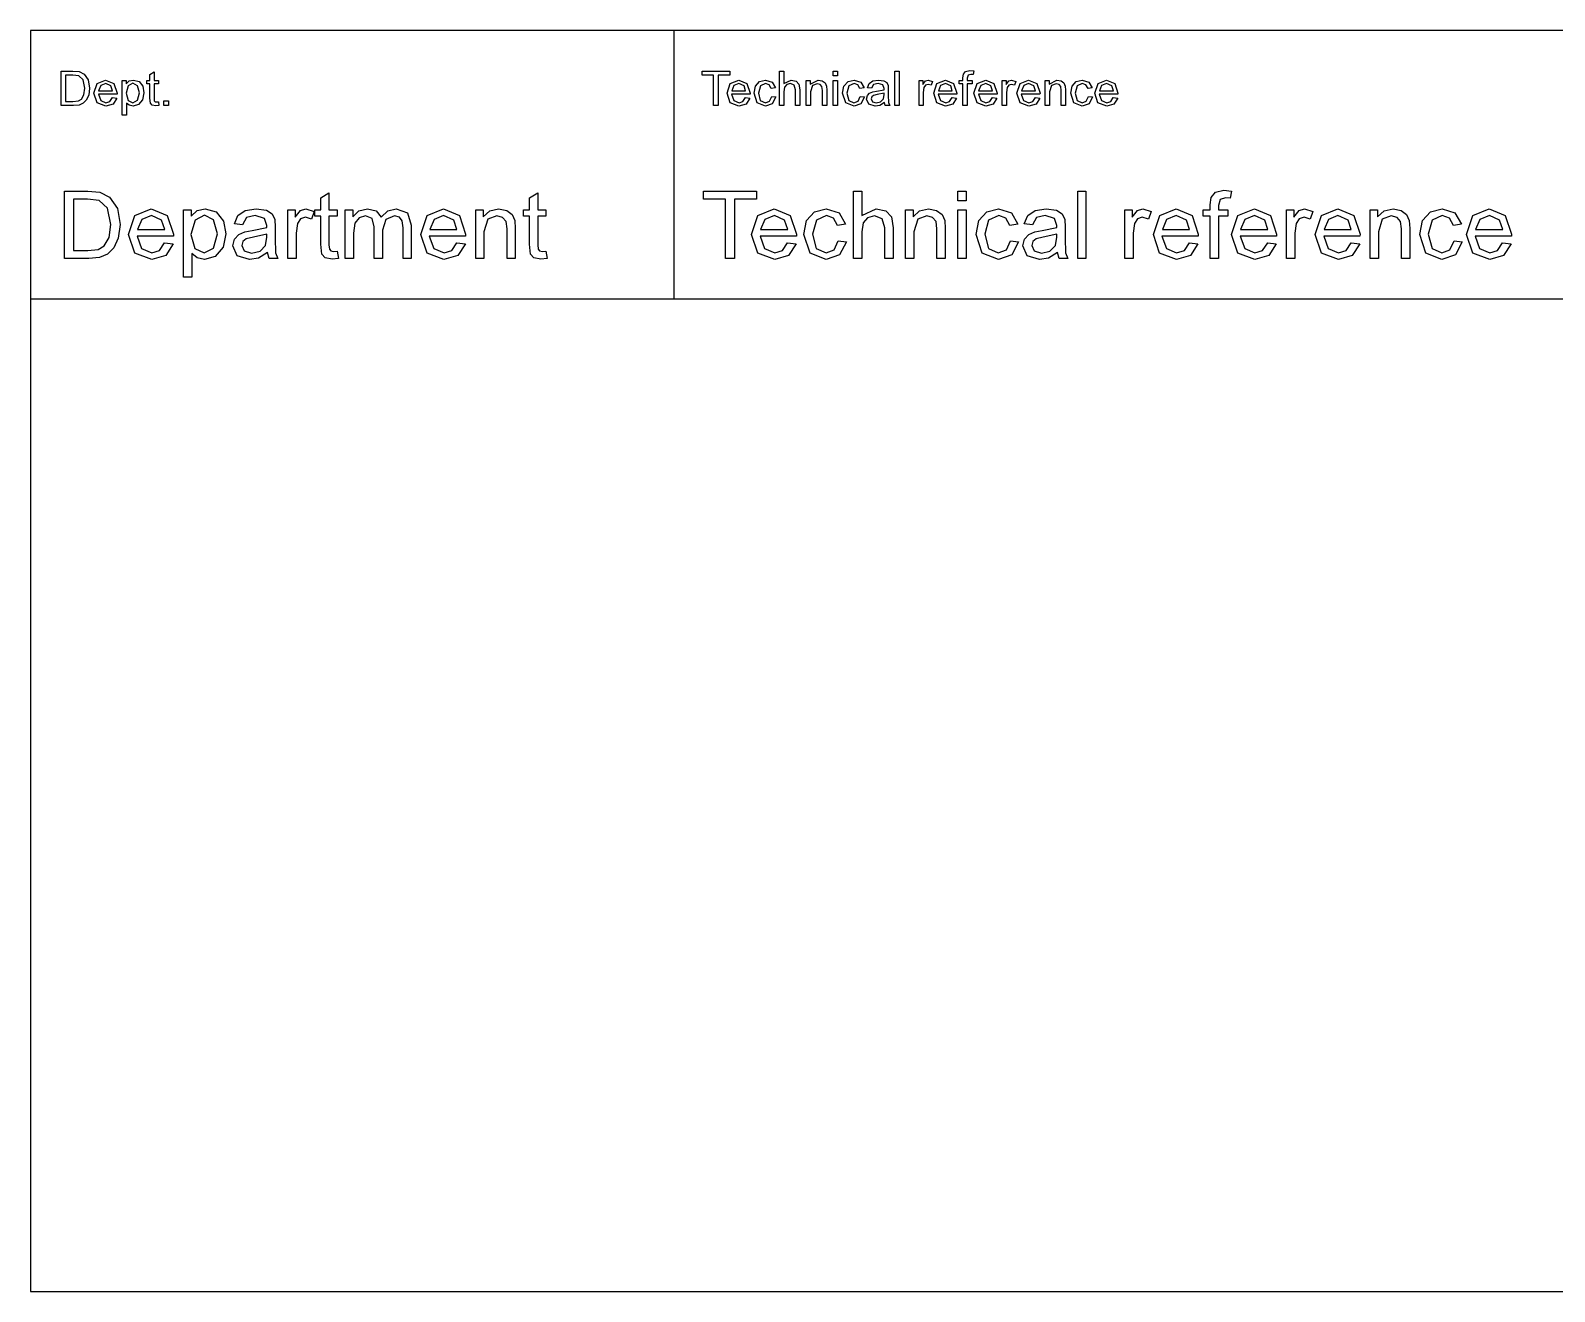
# Model space of a CAD drawing. Extents: x -180 to 1008, y 54 to 897.
# Drawn here: x -180 to -123.2, y 303 to 350 of the extents above; entities that cross this region are included whole.
import ezdxf

# ---------------------------------------------------------------- set-up
doc = ezdxf.new("R2010")
doc.units = 0

msp = doc.modelspace()

# ---------------------------------------------------------------- linework, layer by layer
at = {"layer": 'Layer 1'}
for p, q in [((0, 350.000286), (-179.999784, 350.000286)), ((-179.999784, 350.000286), (-179.999784, 303.000291)), ((-155.999724, 340.000371), (-155.999724, 350.000286)), ((-178.860918, 347.200326), (-178.860918, 348.488773)), ((-178.860918, 348.488773), (-178.41708, 348.488773)), ((-178.419718, 348.336715), (-178.690415, 348.336715)), ((-178.690415, 348.336715), (-178.690415, 347.352374)), ((-178.199116, 348.310362), (-178.419718, 348.336715)), ((-178.41708, 348.488773), (-178.187692, 348.470305)), ((-178.038282, 348.164466), (-178.199116, 348.310362)), ((-178.187692, 348.470305), (-177.998732, 348.378022)), ((-177.998732, 348.378022), (-177.846684, 348.157423)), ((-175.550154, 348.364861), (-175.392833, 348.45978)), ((-175.550154, 348.133714), (-175.550154, 348.364861)), ((-175.392833, 348.45978), (-175.392833, 348.133714)), ((-154.957622, 348.336725), (-154.957622, 348.488773)), ((-154.957622, 348.488773), (-153.936355, 348.488773)), ((-154.53312, 348.336725), (-154.957622, 348.336725)), ((-154.53312, 347.200326), (-154.53312, 348.336725)), ((-153.936355, 348.336725), (-154.362614, 348.336725)), ((-154.362614, 348.336725), (-154.362614, 347.200326)), ((-153.936355, 348.488773), (-153.936355, 348.336725)), ((-152.080149, 347.200326), (-152.080149, 348.488773)), ((-152.080149, 348.488773), (-151.92195, 348.488773)), ((-151.92195, 348.488773), (-151.92195, 348.026478)), ((-150.077169, 348.306843), (-150.077169, 348.488773)), ((-150.077169, 348.488773), (-149.918969, 348.488773)), ((-149.918969, 348.306843), (-150.077169, 348.306843)), ((-149.918969, 348.488773), (-149.918969, 348.306843)), ((-147.780631, 347.200326), (-147.780631, 348.488773)), ((-147.780631, 348.488773), (-147.622431, 348.488773)), ((-147.622431, 348.488773), (-147.622431, 347.200326)), ((-145.238893, 348.233017), (-145.222198, 348.372759)), ((-145.222198, 348.372759), (-145.14222, 348.472073)), ((-145.14222, 348.472073), (-144.980504, 348.510744)), ((-145.051695, 348.334961), (-145.081577, 348.219825)), ((-144.949746, 348.365721), (-145.051695, 348.334961)), ((-144.980504, 348.510744), (-144.832851, 348.494922)), ((-144.856584, 348.356937), (-144.949746, 348.365721)), ((-144.832851, 348.494922), (-144.856584, 348.356937)), ((-177.971485, 347.854219), (-178.038282, 348.164466)), ((-178.005762, 347.605495), (-177.971485, 347.854219)), ((-177.846684, 348.157423), (-177.795709, 347.85157)), ((-177.795709, 347.85157), (-177.829986, 347.591419)), ((-177.633994, 347.659105), (-177.512706, 348.024721)), ((-177.512706, 348.024721), (-177.198067, 348.154796)), ((-177.379997, 347.951773), (-177.461732, 347.756662)), ((-177.461732, 347.756662), (-176.940553, 347.756662)), ((-177.461732, 347.756662), (-177.461732, 347.756662)), ((-177.196307, 348.024721), (-177.379997, 347.951773)), ((-177.198067, 348.154796), (-176.892214, 348.027357)), ((-177.000317, 347.933316), (-177.196307, 348.024721)), ((-176.940553, 347.756662), (-177.000317, 347.933316)), ((-176.892214, 348.027357), (-176.773564, 347.668772)), ((-176.58021, 346.84262), (-176.58021, 348.133703)), ((-176.58021, 348.133703), (-176.436073, 348.133703)), ((-176.359608, 347.935954), (-176.436951, 347.66174)), ((-176.436073, 348.133703), (-176.436073, 348.012416)), ((-176.436073, 348.012416), (-176.320937, 348.118762)), ((-176.180316, 348.030873), (-176.359608, 347.935954)), ((-176.320937, 348.118762), (-176.165375, 348.154796)), ((-176.005419, 347.942105), (-176.180316, 348.030873)), ((-176.165375, 348.154796), (-175.954442, 348.093275)), ((-175.931592, 347.674924), (-176.005419, 347.942105)), ((-175.954442, 348.093275), (-175.816457, 347.919256)), ((-175.816457, 347.919256), (-175.769877, 347.674046)), ((-175.666165, 348.010669), (-175.666165, 348.133714)), ((-175.666165, 348.133714), (-175.550154, 348.133714)), ((-175.550154, 348.010669), (-175.666165, 348.010669)), ((-175.550154, 347.473669), (-175.550154, 348.010669)), ((-175.392833, 348.133714), (-175.233755, 348.133714)), ((-175.233755, 348.010669), (-175.392833, 348.010669)), ((-175.392833, 348.010669), (-175.392833, 347.464882)), ((-175.233755, 348.133714), (-175.233755, 348.010669)), ((-154.033912, 347.659105), (-153.912625, 348.024721)), ((-153.912625, 348.024721), (-153.597985, 348.154796)), ((-153.779915, 347.951773), (-153.86165, 347.756662)), ((-153.86165, 347.756662), (-153.340472, 347.756662)), ((-153.86165, 347.756662), (-153.86165, 347.756662)), ((-153.596226, 348.024721), (-153.779915, 347.951773)), ((-153.597985, 348.154796), (-153.292133, 348.027357)), ((-153.400236, 347.933316), (-153.596226, 348.024721)), ((-153.340472, 347.756662), (-153.400236, 347.933316)), ((-153.292133, 348.027357), (-153.173483, 347.668772)), ((-153.028468, 347.663499), (-152.978369, 347.928043)), ((-152.978369, 347.928043), (-152.826324, 348.097669)), ((-152.791169, 347.938584), (-152.865874, 347.667889)), ((-152.826324, 348.097669), (-152.603087, 348.154796)), ((-152.596933, 348.024716), (-152.791169, 347.938584)), ((-152.603087, 348.154796), (-152.354361, 348.077455)), ((-152.462464, 347.977255), (-152.596933, 348.024716)), ((-152.384243, 347.835756), (-152.462464, 347.977255)), ((-152.230438, 347.859489), (-152.384243, 347.835756)), ((-152.354361, 348.077455), (-152.230438, 347.859489)), ((-151.92195, 348.026478), (-151.642463, 348.154796)), ((-151.895584, 347.88322), (-151.921937, 347.710958)), ((-151.921937, 347.710958), (-151.921937, 347.200326)), ((-151.807695, 347.981655), (-151.895584, 347.88322)), ((-151.674983, 348.01857), (-151.807695, 347.981655)), ((-151.529968, 347.964079), (-151.674983, 348.01857)), ((-151.642463, 348.154796), (-151.462293, 348.113489)), ((-151.478112, 347.791817), (-151.529968, 347.964079)), ((-151.478112, 347.200326), (-151.478112, 347.791817)), ((-151.462293, 348.113489), (-151.353311, 348.000991)), ((-151.353311, 348.000991), (-151.319912, 347.791817)), ((-151.319912, 347.791817), (-151.319912, 347.200326)), ((-151.079097, 347.200326), (-151.079097, 348.133703)), ((-151.079097, 348.133703), (-150.93672, 348.133703)), ((-150.93672, 348.000991), (-150.639656, 348.154796)), ((-150.93672, 348.133703), (-150.93672, 348.000991)), ((-150.847968, 347.95353), (-150.920913, 347.710079)), ((-150.920913, 347.710079), (-150.920913, 347.200326)), ((-150.673068, 348.017689), (-150.847968, 347.95353)), ((-150.563208, 347.988688), (-150.673068, 348.017689)), ((-150.639656, 348.154796), (-150.484971, 348.124035)), ((-150.497292, 347.912223), (-150.563208, 347.988688)), ((-150.478824, 347.768086), (-150.497292, 347.912223)), ((-150.484971, 348.124035), (-150.378627, 348.044935)), ((-150.478824, 347.200326), (-150.478824, 347.768086)), ((-150.378627, 348.044935), (-150.329409, 347.928043)), ((-150.329409, 347.928043), (-150.320625, 347.774238)), ((-150.320625, 347.774238), (-150.320625, 347.200326)), ((-150.077169, 347.200326), (-150.077169, 348.133703)), ((-150.077169, 348.133703), (-149.918969, 348.133703)), ((-149.918969, 348.133703), (-149.918969, 347.200326)), ((-149.726493, 347.663499), (-149.676397, 347.928043)), ((-149.676397, 347.928043), (-149.524349, 348.097669)), ((-149.489194, 347.938584), (-149.563899, 347.667889)), ((-149.524349, 348.097669), (-149.301112, 348.154796)), ((-149.294958, 348.024716), (-149.489194, 347.938584)), ((-149.301112, 348.154796), (-149.052386, 348.077455)), ((-149.160489, 347.977255), (-149.294958, 348.024716)), ((-149.082268, 347.835756), (-149.160489, 347.977255)), ((-148.928463, 347.859489), (-149.082268, 347.835756)), ((-149.052386, 348.077455), (-148.928463, 347.859489)), ((-148.804628, 347.867398), (-148.735196, 348.027354)), ((-148.649945, 347.84631), (-148.804628, 347.867398)), ((-148.735196, 348.027354), (-148.595454, 348.121395)), ((-148.719289, 347.662621), (-148.605034, 347.714474)), ((-148.571723, 347.984296), (-148.649945, 347.84631)), ((-148.605034, 347.714474), (-148.464414, 347.738207)), ((-148.595454, 348.121395), (-148.383642, 348.154793)), ((-148.406494, 348.023845), (-148.571723, 347.984296)), ((-148.464414, 347.738207), (-148.182291, 347.792698)), ((-148.226321, 347.970233), (-148.406494, 348.023845)), ((-148.383642, 348.154793), (-148.189409, 348.126668)), ((-148.181498, 347.834005), (-148.226321, 347.970233)), ((-148.189409, 348.126668), (-148.079549, 348.055479)), ((-148.182291, 347.792698), (-148.181498, 347.834005)), ((-148.079549, 348.055479), (-148.030331, 347.948254)), ((-148.030331, 347.948254), (-148.02242, 347.80236)), ((-148.02242, 347.80236), (-148.02242, 347.591427)), ((-146.878895, 347.200326), (-146.878895, 348.133703)), ((-146.878895, 348.133703), (-146.736515, 348.133703)), ((-146.736515, 348.133703), (-146.736515, 347.992201)), ((-146.736515, 347.992201), (-146.636322, 348.123157)), ((-146.69433, 347.873552), (-146.720682, 347.688987)), ((-146.720682, 347.688987), (-146.720682, 347.200326)), ((-146.635444, 347.959684), (-146.69433, 347.873552)), ((-146.636322, 348.123157), (-146.534371, 348.154796)), ((-146.542282, 347.991323), (-146.635444, 347.959684)), ((-146.426267, 347.957046), (-146.542282, 347.991323)), ((-146.534371, 348.154796), (-146.371776, 348.103821)), ((-146.371776, 348.103821), (-146.426267, 347.957046)), ((-146.33047, 347.659105), (-146.209182, 348.024721)), ((-146.209182, 348.024721), (-145.894543, 348.154796)), ((-146.076473, 347.951773), (-146.158208, 347.756662)), ((-146.158208, 347.756662), (-145.637029, 347.756662)), ((-146.158208, 347.756662), (-146.158208, 347.756662)), ((-145.892783, 348.024721), (-146.076473, 347.951773)), ((-145.894543, 348.154796), (-145.58869, 348.027357)), ((-145.696793, 347.933316), (-145.892783, 348.024721)), ((-145.637029, 347.756662), (-145.696793, 347.933316)), ((-145.58869, 348.027357), (-145.470041, 347.668772)), ((-145.378635, 348.010659), (-145.378635, 348.133703)), ((-145.378635, 348.133703), (-145.238893, 348.133703)), ((-145.238893, 348.010659), (-145.378635, 348.010659)), ((-145.238893, 348.133703), (-145.238893, 348.233017)), ((-145.238893, 347.200326), (-145.238893, 348.010659)), ((-145.081577, 348.219825), (-145.081577, 348.133695)), ((-145.081577, 348.133695), (-144.89965, 348.133695)), ((-144.89965, 348.010651), (-145.081577, 348.010651)), ((-145.081577, 348.010651), (-145.081577, 347.200318)), ((-144.89965, 348.133695), (-144.89965, 348.010651)), ((-144.829332, 347.659105), (-144.708047, 348.024721)), ((-144.708047, 348.024721), (-144.393405, 348.154796)), ((-144.575335, 347.951773), (-144.657072, 347.756662)), ((-144.657072, 347.756662), (-144.135891, 347.756662)), ((-144.657072, 347.756662), (-144.657072, 347.756662)), ((-144.391648, 348.024721), (-144.575335, 347.951773)), ((-144.393405, 348.154796), (-144.087552, 348.027357)), ((-144.195655, 347.933316), (-144.391648, 348.024721)), ((-144.135891, 347.756662), (-144.195655, 347.933316)), ((-144.087552, 348.027357), (-143.968902, 347.668772)), ((-143.777307, 347.200326), (-143.777307, 348.133703)), ((-143.777307, 348.133703), (-143.634927, 348.133703)), ((-143.634927, 348.133703), (-143.634927, 347.992201)), ((-143.634927, 347.992201), (-143.534735, 348.123157)), ((-143.59274, 347.873552), (-143.619118, 347.688987)), ((-143.619118, 347.688987), (-143.619118, 347.200326)), ((-143.533854, 347.959684), (-143.59274, 347.873552)), ((-143.534735, 348.123157), (-143.432783, 348.154796)), ((-143.440694, 347.991323), (-143.533854, 347.959684)), ((-143.32468, 347.957046), (-143.440694, 347.991323)), ((-143.432783, 348.154796), (-143.270189, 348.103821)), ((-143.270189, 348.103821), (-143.32468, 347.957046)), ((-143.228882, 347.659105), (-143.107595, 348.024721)), ((-143.107595, 348.024721), (-142.792955, 348.154796)), ((-142.974885, 347.951773), (-143.05662, 347.756662)), ((-143.05662, 347.756662), (-142.535442, 347.756662)), ((-143.05662, 347.756662), (-143.05662, 347.756662)), ((-142.791196, 348.024721), (-142.974885, 347.951773)), ((-142.792955, 348.154796), (-142.487103, 348.027357)), ((-142.595206, 347.933316), (-142.791196, 348.024721)), ((-142.535442, 347.756662), (-142.595206, 347.933316)), ((-142.487103, 348.027357), (-142.368453, 347.668772)), ((-142.175099, 347.200326), (-142.175099, 348.133703)), ((-142.175099, 348.133703), (-142.032718, 348.133703)), ((-142.032718, 348.000991), (-141.735655, 348.154796)), ((-142.032718, 348.133703), (-142.032718, 348.000991)), ((-141.943967, 347.95353), (-142.016915, 347.710079)), ((-142.016915, 347.710079), (-142.016915, 347.200326)), ((-141.769069, 348.017689), (-141.943967, 347.95353)), ((-141.659209, 347.988688), (-141.769069, 348.017689)), ((-141.735655, 348.154796), (-141.580972, 348.124035)), ((-141.593291, 347.912223), (-141.659209, 347.988688)), ((-141.574823, 347.768086), (-141.593291, 347.912223)), ((-141.580972, 348.124035), (-141.474626, 348.044935)), ((-141.574823, 347.200326), (-141.574823, 347.768086)), ((-141.474626, 348.044935), (-141.425408, 347.928043)), ((-141.425408, 347.928043), (-141.416624, 347.774238)), ((-141.416624, 347.774238), (-141.416624, 347.200326)), ((-141.222385, 347.663499), (-141.172289, 347.928043)), ((-141.172289, 347.928043), (-141.020241, 348.097669)), ((-140.985086, 347.938584), (-141.059791, 347.667889)), ((-141.020241, 348.097669), (-140.797005, 348.154796)), ((-140.790853, 348.024716), (-140.985086, 347.938584)), ((-140.797005, 348.154796), (-140.548281, 348.077455)), ((-140.656384, 347.977255), (-140.790853, 348.024716)), ((-140.578163, 347.835756), (-140.656384, 347.977255)), ((-140.424358, 347.859489), (-140.578163, 347.835756)), ((-140.548281, 348.077455), (-140.424358, 347.859489)), ((-140.326801, 347.659105), (-140.205514, 348.024721)), ((-140.205514, 348.024721), (-139.890874, 348.154796)), ((-140.072804, 347.951773), (-140.154539, 347.756662)), ((-140.154539, 347.756662), (-139.633361, 347.756662)), ((-140.154539, 347.756662), (-140.154539, 347.756662)), ((-139.889115, 348.024721), (-140.072804, 347.951773)), ((-139.890874, 348.154796), (-139.585021, 348.027357)), ((-139.693125, 347.933316), (-139.889115, 348.024721)), ((-139.633361, 347.756662), (-139.693125, 347.933316)), ((-139.585021, 348.027357), (-139.466372, 347.668772)), ((-178.395987, 347.200302), (-178.860918, 347.200326)), ((-178.690415, 347.352374), (-178.415323, 347.352374)), ((-178.415323, 347.352374), (-178.215817, 347.376107)), ((-178.189449, 347.222289), (-178.395987, 347.200302)), ((-178.215817, 347.376107), (-178.099803, 347.442901)), ((-178.035644, 347.286447), (-178.189449, 347.222289)), ((-178.099803, 347.442901), (-178.005762, 347.605495)), ((-177.917873, 347.403338), (-178.035644, 347.286447)), ((-177.829986, 347.591419), (-177.917873, 347.403338)), ((-177.514466, 347.304913), (-177.633994, 347.659105)), ((-177.189277, 347.179233), (-177.514466, 347.304913)), ((-176.774358, 347.626585), (-177.470436, 347.626585)), ((-177.470436, 347.626585), (-177.383426, 347.391045)), ((-177.383426, 347.391045), (-177.188314, 347.309307)), ((-176.922096, 347.258333), (-177.189277, 347.179233)), ((-177.188314, 347.309307), (-177.039782, 347.355009)), ((-177.039782, 347.355009), (-176.942225, 347.500905)), ((-176.94231, 347.500905), (-176.778838, 347.480691)), ((-176.942225, 347.500905), (-176.94231, 347.500905)), ((-176.778838, 347.480691), (-176.922096, 347.258333)), ((-176.773564, 347.668772), (-176.774358, 347.626585)), ((-176.436951, 347.66174), (-176.364003, 347.39544)), ((-176.436951, 347.66174), (-176.436951, 347.66174)), ((-176.31918, 347.212631), (-176.42201, 347.297004)), ((-176.42201, 347.297004), (-176.42201, 346.84262)), ((-176.364003, 347.39544), (-176.187346, 347.309307)), ((-176.1768, 347.179233), (-176.31918, 347.212631)), ((-176.187346, 347.309307), (-176.007176, 347.398075)), ((-175.971142, 347.239875), (-176.1768, 347.179233)), ((-176.007176, 347.398075), (-175.931592, 347.674924)), ((-175.82173, 347.415654), (-175.971142, 347.239875)), ((-175.769877, 347.674046), (-175.82173, 347.415654)), ((-175.530813, 347.286469), (-175.550154, 347.473669)), ((-175.464016, 347.215277), (-175.530813, 347.286469)), ((-175.330426, 347.188033), (-175.464016, 347.215277)), ((-175.392833, 347.464882), (-175.384922, 347.377871)), ((-175.384922, 347.377871), (-175.357678, 347.347111)), ((-175.357678, 347.347111), (-175.303187, 347.335681)), ((-175.210897, 347.202082), (-175.330426, 347.188033)), ((-175.303187, 347.335681), (-175.233755, 347.341846)), ((-175.233755, 347.341846), (-175.233757, 347.341827)), ((-175.233757, 347.341827), (-175.210897, 347.202082)), ((-175.034249, 347.200326), (-175.034249, 347.380499)), ((-175.034249, 347.380499), (-174.854078, 347.380499)), ((-174.854078, 347.200326), (-175.034249, 347.200326)), ((-174.854078, 347.380499), (-174.854078, 347.200326)), ((-154.362614, 347.200326), (-154.53312, 347.200326)), ((-153.914384, 347.304913), (-154.033912, 347.659105)), ((-153.589196, 347.179233), (-153.914384, 347.304913)), ((-153.174277, 347.626585), (-153.870355, 347.626585)), ((-153.870355, 347.626585), (-153.783344, 347.391045)), ((-153.783344, 347.391045), (-153.588233, 347.309307)), ((-153.322015, 347.258333), (-153.589196, 347.179233)), ((-153.588233, 347.309307), (-153.439701, 347.355009)), ((-153.439701, 347.355009), (-153.342144, 347.500905)), ((-153.342229, 347.500905), (-153.178756, 347.480691)), ((-153.342144, 347.500905), (-153.342229, 347.500905)), ((-153.178756, 347.480691), (-153.322015, 347.258333)), ((-153.173483, 347.668772), (-153.174277, 347.626585)), ((-152.912453, 347.304034), (-153.028468, 347.663499)), ((-152.603966, 347.179233), (-152.912453, 347.304034)), ((-152.865874, 347.667889), (-152.793804, 347.394553)), ((-152.793804, 347.394553), (-152.605722, 347.309302)), ((-152.605722, 347.309302), (-152.450161, 347.366431)), ((-152.346452, 347.269757), (-152.603966, 347.179233)), ((-152.450161, 347.366431), (-152.371061, 347.542207)), ((-152.371061, 347.542212), (-152.215497, 347.521998)), ((-152.371061, 347.542207), (-152.371061, 347.542212)), ((-152.215497, 347.521998), (-152.346452, 347.269757)), ((-151.921937, 347.200326), (-152.080149, 347.200326)), ((-151.319912, 347.200326), (-151.478112, 347.200326)), ((-150.920913, 347.200326), (-151.079097, 347.200326)), ((-150.320625, 347.200326), (-150.478824, 347.200326)), ((-149.918969, 347.200326), (-150.077169, 347.200326)), ((-149.610479, 347.304034), (-149.726493, 347.663499)), ((-149.301991, 347.179233), (-149.610479, 347.304034)), ((-149.563899, 347.667889), (-149.491829, 347.394553)), ((-149.491829, 347.394553), (-149.303748, 347.309302)), ((-149.303748, 347.309302), (-149.148186, 347.366431)), ((-149.044478, 347.269757), (-149.301991, 347.179233)), ((-149.148186, 347.366431), (-149.069086, 347.542207)), ((-149.069086, 347.542212), (-148.913522, 347.521998)), ((-149.069086, 347.542207), (-149.069086, 347.542212)), ((-148.913522, 347.521998), (-149.044478, 347.269757)), ((-148.831787, 347.446414), (-148.801027, 347.571215)), ((-148.749171, 347.253938), (-148.831787, 347.446414)), ((-148.801027, 347.571215), (-148.719289, 347.662621)), ((-148.51275, 347.179233), (-148.749171, 347.253938)), ((-148.64106, 347.525514), (-148.66302, 347.450809)), ((-148.66302, 347.450809), (-148.615559, 347.345341)), ((-148.578661, 347.577367), (-148.64106, 347.525514)), ((-148.615559, 347.345341), (-148.474939, 347.303156)), ((-148.440675, 347.609008), (-148.578661, 347.577367)), ((-148.338731, 347.209993), (-148.51275, 347.179233)), ((-148.474939, 347.303156), (-148.312345, 347.342706)), ((-148.182284, 347.668772), (-148.440675, 347.609008)), ((-148.169107, 347.315459), (-148.338731, 347.209993)), ((-148.312345, 347.342706), (-148.207758, 347.452566)), ((-148.207758, 347.452566), (-148.182278, 347.610765)), ((-148.182278, 347.610765), (-148.182284, 347.668772)), ((-148.169205, 347.315456), (-148.169107, 347.315459)), ((-148.137566, 347.200323), (-148.169205, 347.315456)), ((-147.972334, 347.200323), (-148.137566, 347.200323)), ((-148.02242, 347.591427), (-148.012763, 347.311943)), ((-148.012763, 347.311943), (-147.972334, 347.200323)), ((-147.622431, 347.200326), (-147.780631, 347.200326)), ((-146.720682, 347.200326), (-146.878895, 347.200326)), ((-146.210942, 347.304913), (-146.33047, 347.659105)), ((-145.885753, 347.179233), (-146.210942, 347.304913)), ((-145.470834, 347.626585), (-146.166912, 347.626585)), ((-146.166912, 347.626585), (-146.079902, 347.391045)), ((-146.079902, 347.391045), (-145.88479, 347.309307)), ((-145.618572, 347.258333), (-145.885753, 347.179233)), ((-145.88479, 347.309307), (-145.736259, 347.355009)), ((-145.736259, 347.355009), (-145.638702, 347.500905)), ((-145.638786, 347.500905), (-145.475314, 347.480691)), ((-145.638702, 347.500905), (-145.638786, 347.500905)), ((-145.475314, 347.480691), (-145.618572, 347.258333)), ((-145.470041, 347.668772), (-145.470834, 347.626585)), ((-145.081577, 347.200318), (-145.238893, 347.200326)), ((-144.709804, 347.304913), (-144.829332, 347.659105)), ((-144.384615, 347.179233), (-144.709804, 347.304913)), ((-143.969696, 347.626585), (-144.665772, 347.626585)), ((-144.665772, 347.626585), (-144.578764, 347.391045)), ((-144.578764, 347.391045), (-144.38365, 347.309307)), ((-144.117434, 347.258333), (-144.384615, 347.179233)), ((-144.38365, 347.309307), (-144.235118, 347.355009)), ((-144.235118, 347.355009), (-144.137561, 347.500905)), ((-144.137648, 347.500905), (-143.974176, 347.480691)), ((-144.137561, 347.500905), (-144.137648, 347.500905)), ((-143.974176, 347.480691), (-144.117434, 347.258333)), ((-143.968902, 347.668772), (-143.969696, 347.626585)), ((-143.619118, 347.200326), (-143.777307, 347.200326)), ((-143.109354, 347.304913), (-143.228882, 347.659105)), ((-142.784166, 347.179233), (-143.109354, 347.304913)), ((-142.369247, 347.626585), (-143.065325, 347.626585)), ((-143.065325, 347.626585), (-142.978314, 347.391045)), ((-142.978314, 347.391045), (-142.783203, 347.309307)), ((-142.516985, 347.258333), (-142.784166, 347.179233)), ((-142.783203, 347.309307), (-142.634671, 347.355009)), ((-142.634671, 347.355009), (-142.537114, 347.500905)), ((-142.537199, 347.500905), (-142.373726, 347.480691)), ((-142.537114, 347.500905), (-142.537199, 347.500905)), ((-142.373726, 347.480691), (-142.516985, 347.258333)), ((-142.368453, 347.668772), (-142.369247, 347.626585)), ((-142.016915, 347.200326), (-142.175099, 347.200326)), ((-141.416624, 347.200326), (-141.574823, 347.200326)), ((-141.106374, 347.304034), (-141.222385, 347.663499)), ((-140.797883, 347.179233), (-141.106374, 347.304034)), ((-141.059791, 347.667889), (-140.987724, 347.394553)), ((-140.987724, 347.394553), (-140.799643, 347.309302)), ((-140.799643, 347.309302), (-140.644078, 347.366431)), ((-140.54037, 347.269757), (-140.797883, 347.179233)), ((-140.644078, 347.366431), (-140.564979, 347.542207)), ((-140.564979, 347.542212), (-140.409417, 347.521998)), ((-140.564979, 347.542207), (-140.564979, 347.542212)), ((-140.409417, 347.521998), (-140.54037, 347.269757)), ((-140.207273, 347.304913), (-140.326801, 347.659105)), ((-139.882085, 347.179233), (-140.207273, 347.304913)), ((-139.467166, 347.626585), (-140.163244, 347.626585)), ((-140.163244, 347.626585), (-140.076233, 347.391045)), ((-140.076233, 347.391045), (-139.881122, 347.309307)), ((-139.614903, 347.258333), (-139.882085, 347.179233)), ((-139.881122, 347.309307), (-139.73259, 347.355009)), ((-139.73259, 347.355009), (-139.635033, 347.500905)), ((-139.635118, 347.500905), (-139.471645, 347.480691)), ((-139.635033, 347.500905), (-139.635118, 347.500905)), ((-139.471645, 347.480691), (-139.614903, 347.258333)), ((-139.466372, 347.668772), (-139.467166, 347.626585)), ((-176.42201, 346.84262), (-176.58021, 346.84262)), ((-178.729769, 341.500327), (-178.729769, 344.005629)), ((-178.729769, 344.005629), (-177.866755, 344.005629)), ((-177.871883, 343.709981), (-178.398236, 343.709981)), ((-178.398236, 343.709981), (-178.398236, 341.795972)), ((-177.442941, 343.658713), (-177.871883, 343.709981)), ((-177.866755, 344.005629), (-177.420724, 343.969741)), ((-177.420724, 343.969741), (-177.053303, 343.790303)), ((-177.053303, 343.790303), (-176.757655, 343.361359)), ((-169.180233, 343.764668), (-168.874333, 343.949233)), ((-169.180233, 343.315218), (-169.180233, 343.764668)), ((-168.874333, 343.949233), (-168.874333, 343.315218)), ((-161.399443, 343.764668), (-161.093542, 343.949233)), ((-161.399443, 343.315218), (-161.399443, 343.764668)), ((-161.093542, 343.949233), (-161.093542, 343.315218)), ((-154.917778, 343.709981), (-154.917778, 344.005629)), ((-154.917778, 344.005629), (-152.931993, 344.005629)), ((-154.092361, 343.709981), (-154.917778, 343.709981)), ((-154.092361, 341.500327), (-154.092361, 343.709981)), ((-152.931993, 343.709981), (-153.760828, 343.709981)), ((-153.760828, 343.709981), (-153.760828, 341.500327)), ((-152.931993, 344.005629), (-152.931993, 343.709981)), ((-149.322718, 341.500327), (-149.322718, 344.005629)), ((-149.322718, 344.005629), (-149.015109, 344.005629)), ((-149.015109, 344.005629), (-149.015109, 343.106727)), ((-145.428049, 343.651879), (-145.428049, 344.005629)), ((-145.428049, 344.005629), (-145.120442, 344.005629)), ((-145.120442, 344.005629), (-145.120442, 343.651879)), ((-140.962602, 341.500327), (-140.962602, 344.005629)), ((-140.962602, 344.005629), (-140.654992, 344.005629)), ((-140.654992, 344.005629), (-140.654992, 341.500327)), ((-136.020353, 343.508326), (-135.987883, 343.780048)), ((-135.987883, 343.780048), (-135.832372, 343.973159)), ((-135.832372, 343.973159), (-135.517926, 344.048351)), ((-135.65635, 343.706568), (-135.714455, 343.482696)), ((-135.458114, 343.76638), (-135.65635, 343.706568)), ((-135.517926, 344.048351), (-135.230824, 344.017591)), ((-135.276967, 343.749288), (-135.458114, 343.76638)), ((-135.230824, 344.017591), (-135.276967, 343.749288)), ((-177.130204, 343.37503), (-177.442941, 343.658713)), ((-177.000325, 342.771775), (-177.130204, 343.37503)), ((-176.757655, 343.361359), (-176.658537, 342.766647)), ((-176.10826, 343.103308), (-175.496459, 343.356231)), ((-175.496459, 343.356231), (-174.901751, 343.108436)), ((-174.295078, 340.804788), (-174.295078, 343.315218)), ((-174.295078, 343.315218), (-174.01481, 343.315218)), ((-174.01481, 343.315218), (-174.01481, 343.079385)), ((-174.01481, 343.079385), (-173.790941, 343.286164)), ((-173.790941, 343.286164), (-173.48846, 343.356231)), ((-173.48846, 343.356231), (-173.078314, 343.236605)), ((-173.078314, 343.236605), (-172.81001, 342.898238)), ((-172.26498, 343.108436), (-171.993259, 343.291292)), ((-171.993259, 343.291292), (-171.581403, 343.356231)), ((-171.581403, 343.356231), (-171.20373, 343.301547)), ((-171.20373, 343.301547), (-170.990111, 343.163122)), ((-170.990111, 343.163122), (-170.894411, 342.954631)), ((-170.405541, 341.500327), (-170.405541, 343.315218)), ((-170.405541, 343.315218), (-170.128692, 343.315218)), ((-170.128692, 343.315218), (-170.128692, 343.040078)), ((-170.128692, 343.040078), (-169.933874, 343.29471)), ((-169.933874, 343.29471), (-169.735638, 343.356231)), ((-169.735638, 343.356231), (-169.419485, 343.257113)), ((-169.419485, 343.257113), (-169.525437, 342.97172)), ((-169.405812, 343.075966), (-169.405812, 343.315218)), ((-169.405812, 343.315218), (-169.180233, 343.315218)), ((-168.874333, 343.315218), (-168.565014, 343.315218)), ((-168.565014, 343.315218), (-168.565014, 343.075966)), ((-168.264242, 341.500327), (-168.264242, 343.315218)), ((-168.264242, 343.315218), (-167.989105, 343.315218)), ((-167.989105, 343.315218), (-167.989105, 343.060586)), ((-167.989105, 343.060586), (-167.761814, 343.274202)), ((-167.761814, 343.274202), (-167.438825, 343.356231)), ((-167.438825, 343.356231), (-167.109001, 343.272493)), ((-167.109001, 343.272493), (-166.926145, 343.038369)), ((-166.926145, 343.038369), (-166.678349, 343.276765)), ((-166.678349, 343.276765), (-166.365613, 343.356231)), ((-166.365613, 343.356231), (-165.950342, 343.205845)), ((-165.950342, 343.205845), (-165.80508, 342.746142)), ((-165.215499, 343.103308), (-164.603699, 343.356231)), ((-164.603699, 343.356231), (-164.008988, 343.108436)), ((-163.402315, 341.500327), (-163.402315, 343.315218)), ((-163.402315, 343.315218), (-163.125468, 343.315218)), ((-163.125468, 343.315218), (-163.125468, 343.057167)), ((-163.125468, 343.057167), (-162.88109, 343.281465)), ((-162.88109, 343.281465), (-162.547847, 343.356231)), ((-162.547847, 343.356231), (-162.247074, 343.296419)), ((-162.247074, 343.296419), (-162.040292, 343.142615)), ((-162.040292, 343.142615), (-161.944592, 342.915327)), ((-161.625021, 343.075966), (-161.625021, 343.315218)), ((-161.625021, 343.315218), (-161.399443, 343.315218)), ((-161.093542, 343.315218), (-160.784224, 343.315218)), ((-160.784224, 343.315218), (-160.784224, 343.075966)), ((-152.885852, 343.103308), (-152.274052, 343.356231)), ((-152.274052, 343.356231), (-151.679343, 343.108436)), ((-151.069252, 342.915327), (-150.773604, 343.245151)), ((-150.773604, 343.245151), (-150.339535, 343.356231)), ((-150.339535, 343.356231), (-149.855906, 343.205845)), ((-149.855906, 343.205845), (-149.614945, 342.782028)), ((-149.015109, 343.106727), (-148.471666, 343.356231)), ((-148.471666, 343.356231), (-148.121334, 343.275911)), ((-148.121334, 343.275911), (-147.909427, 343.057167)), ((-147.376237, 341.500327), (-147.376237, 343.315218)), ((-147.376237, 343.315218), (-147.09939, 343.315218)), ((-147.09939, 343.315218), (-147.09939, 343.057167)), ((-147.09939, 343.057167), (-146.855012, 343.281465)), ((-146.855012, 343.281465), (-146.521769, 343.356231)), ((-146.521769, 343.356231), (-146.220996, 343.296419)), ((-146.220996, 343.296419), (-146.014214, 343.142615)), ((-146.014214, 343.142615), (-145.918514, 342.915327)), ((-145.120442, 343.651879), (-145.428049, 343.651879)), ((-145.428049, 341.500327), (-145.428049, 343.315218)), ((-145.428049, 343.315218), (-145.120442, 343.315218)), ((-145.120442, 343.315218), (-145.120442, 341.500327)), ((-144.648772, 342.915327), (-144.353127, 343.245151)), ((-144.353127, 343.245151), (-143.919058, 343.356231)), ((-143.919058, 343.356231), (-143.435429, 343.205845)), ((-143.435429, 343.205845), (-143.194468, 342.782028)), ((-142.818623, 343.108436), (-142.546904, 343.291292)), ((-142.546904, 343.291292), (-142.135049, 343.356231)), ((-142.135049, 343.356231), (-141.757375, 343.301547)), ((-141.757375, 343.301547), (-141.543756, 343.163122)), ((-141.543756, 343.163122), (-141.448056, 342.954631)), ((-139.209232, 341.500327), (-139.209232, 343.315218)), ((-139.209232, 343.315218), (-138.932382, 343.315218)), ((-138.932382, 343.315218), (-138.932382, 343.040078)), ((-138.932382, 343.040078), (-138.737565, 343.29471)), ((-138.737565, 343.29471), (-138.539329, 343.356231)), ((-138.539329, 343.356231), (-138.223176, 343.257113)), ((-138.223176, 343.257113), (-138.329128, 342.97172)), ((-137.90702, 343.103308), (-137.29522, 343.356231)), ((-137.29522, 343.356231), (-136.700511, 343.108436)), ((-136.292074, 343.075966), (-136.292074, 343.315218)), ((-136.292074, 343.315218), (-136.020353, 343.315218)), ((-136.020353, 343.315218), (-136.020353, 343.508326)), ((-135.714455, 343.482696), (-135.714455, 343.315221)), ((-135.714455, 343.315221), (-135.360705, 343.315221)), ((-135.360705, 343.315221), (-135.360705, 343.075969)), ((-134.988156, 343.103308), (-134.376356, 343.356231)), ((-134.376356, 343.356231), (-133.781645, 343.108436)), ((-133.17839, 341.500327), (-133.17839, 343.315218)), ((-133.17839, 343.315218), (-132.901544, 343.315218)), ((-132.901544, 343.315218), (-132.901544, 343.040078)), ((-132.901544, 343.040078), (-132.706726, 343.29471)), ((-132.706726, 343.29471), (-132.508487, 343.356231)), ((-132.508487, 343.356231), (-132.192334, 343.257113)), ((-132.192334, 343.257113), (-132.298289, 342.97172)), ((-131.876181, 343.103308), (-131.264381, 343.356231)), ((-131.264381, 343.356231), (-130.66967, 343.108436)), ((-130.062999, 341.500327), (-130.062999, 343.315218)), ((-130.062999, 343.315218), (-129.78615, 343.315218)), ((-129.78615, 343.315218), (-129.78615, 343.057167)), ((-129.78615, 343.057167), (-129.541772, 343.281465)), ((-129.541772, 343.281465), (-129.208529, 343.356231)), ((-129.208529, 343.356231), (-128.907756, 343.296419)), ((-128.907756, 343.296419), (-128.700976, 343.142615)), ((-128.700976, 343.142615), (-128.605274, 342.915327)), ((-128.113102, 342.915327), (-127.817454, 343.245151)), ((-127.817454, 343.245151), (-127.383385, 343.356231)), ((-127.383385, 343.356231), (-126.899756, 343.205845)), ((-126.899756, 343.205845), (-126.658795, 342.782028)), ((-126.233269, 343.103308), (-125.621468, 343.356231)), ((-125.621468, 343.356231), (-125.02676, 343.108436)), ((-177.066974, 342.288146), (-177.000325, 342.771775)), ((-176.658537, 342.766647), (-176.725185, 342.260802)), ((-176.344093, 342.392392), (-176.10826, 343.103308)), ((-175.850209, 342.961468), (-176.009142, 342.582082)), ((-176.009142, 342.582082), (-174.995741, 342.582082)), ((-176.009142, 342.582082), (-176.009142, 342.582082)), ((-175.493044, 343.103308), (-175.850209, 342.961468)), ((-175.111949, 342.92558), (-175.493044, 343.103308)), ((-174.995741, 342.582082), (-175.111949, 342.92558)), ((-174.901751, 343.108436), (-174.671042, 342.411191)), ((-173.866133, 342.930707), (-174.01652, 342.397517)), ((-173.517511, 343.115273), (-173.866133, 342.930707)), ((-173.177432, 342.942669), (-173.517511, 343.115273)), ((-173.033882, 342.423153), (-173.177432, 342.942669)), ((-172.81001, 342.898238), (-172.719436, 342.421443)), ((-172.399984, 342.79741), (-172.26498, 343.108436)), ((-172.099211, 342.756395), (-172.399984, 342.79741)), ((-171.947115, 343.024698), (-172.099211, 342.756395)), ((-171.625838, 343.101599), (-171.947115, 343.024698)), ((-171.738508, 342.546194), (-171.189937, 342.652149)), ((-171.275503, 342.997356), (-171.625838, 343.101599)), ((-171.18835, 342.732469), (-171.275503, 342.997356)), ((-171.189937, 342.652149), (-171.18835, 342.732469)), ((-170.894411, 342.954631), (-170.879039, 342.670948)), ((-170.879039, 342.670948), (-170.879039, 342.260802)), ((-170.046663, 342.809372), (-170.097932, 342.450495)), ((-169.932165, 342.976848), (-170.046663, 342.809372)), ((-169.751018, 343.038369), (-169.932165, 342.976848)), ((-169.525437, 342.97172), (-169.751018, 343.038369)), ((-169.180233, 343.075966), (-169.405812, 343.075966)), ((-169.180233, 342.031805), (-169.180233, 343.075966)), ((-168.565014, 343.075966), (-168.874333, 343.075966)), ((-168.874333, 343.075966), (-168.874333, 342.014716)), ((-167.907073, 342.821334), (-167.956632, 342.441951)), ((-167.748143, 343.021279), (-167.907073, 342.821334)), ((-167.507182, 343.089637), (-167.748143, 343.021279)), ((-167.261096, 342.987101), (-167.507182, 343.089637)), ((-167.185902, 342.679494), (-167.261096, 342.987101)), ((-167.185902, 341.500327), (-167.185902, 342.679494)), ((-166.751832, 342.961468), (-166.878295, 342.55474)), ((-166.43397, 343.089637), (-166.751832, 342.961468)), ((-166.249405, 343.040078), (-166.43397, 343.089637)), ((-166.141741, 342.90849), (-166.249405, 343.040078)), ((-166.110981, 342.643606), (-166.141741, 342.90849)), ((-166.110981, 341.500327), (-166.110981, 342.643606)), ((-165.80508, 342.746142), (-165.80508, 341.500327)), ((-165.451333, 342.392392), (-165.215499, 343.103308)), ((-164.957449, 342.961468), (-165.116381, 342.582082)), ((-165.116381, 342.582082), (-164.102981, 342.582082)), ((-165.116381, 342.582082), (-165.116381, 342.582082)), ((-164.60028, 343.103308), (-164.957449, 342.961468)), ((-164.219188, 342.92558), (-164.60028, 343.103308)), ((-164.102981, 342.582082), (-164.219188, 342.92558)), ((-164.008988, 343.108436), (-163.778282, 342.411191)), ((-162.952862, 342.964886), (-163.094705, 342.49151)), ((-162.612783, 343.089637), (-162.952862, 342.964886)), ((-162.399167, 343.033244), (-162.612783, 343.089637)), ((-162.270998, 342.884564), (-162.399167, 343.033244)), ((-162.23511, 342.604299), (-162.270998, 342.884564)), ((-162.23511, 341.500327), (-162.23511, 342.604299)), ((-161.944592, 342.915327), (-161.9275, 342.616261)), ((-161.9275, 342.616261), (-161.9275, 341.500327)), ((-161.399443, 343.075966), (-161.625021, 343.075966)), ((-161.399443, 342.031805), (-161.399443, 343.075966)), ((-160.784224, 343.075966), (-161.093542, 343.075966)), ((-161.093542, 343.075966), (-161.093542, 342.014716)), ((-153.121686, 342.392392), (-152.885852, 343.103308)), ((-152.627802, 342.961468), (-152.786734, 342.582082)), ((-152.786734, 342.582082), (-151.773334, 342.582082)), ((-152.786734, 342.582082), (-152.786734, 342.582082)), ((-152.270633, 343.103308), (-152.627802, 342.961468)), ((-151.889541, 342.92558), (-152.270633, 343.103308)), ((-151.773334, 342.582082), (-151.889541, 342.92558)), ((-151.679343, 343.108436), (-151.448635, 342.411191)), ((-151.166661, 342.400936), (-151.069252, 342.915327)), ((-150.705246, 342.935832), (-150.850508, 342.409482)), ((-150.327573, 343.103308), (-150.705246, 342.935832)), ((-150.066104, 343.011027), (-150.327573, 343.103308)), ((-149.914008, 342.735887), (-150.066104, 343.011027)), ((-149.614945, 342.782028), (-149.914008, 342.735887)), ((-148.963841, 342.828171), (-149.015109, 342.493219)), ((-148.792946, 343.01957), (-148.963841, 342.828171)), ((-148.534899, 343.091346), (-148.792946, 343.01957)), ((-148.252922, 342.985391), (-148.534899, 343.091346)), ((-148.152095, 342.65044), (-148.252922, 342.985391)), ((-148.152095, 341.500327), (-148.152095, 342.65044)), ((-147.909427, 343.057167), (-147.844488, 342.65044)), ((-147.844488, 342.65044), (-147.844488, 341.500327)), ((-146.926784, 342.964886), (-147.068627, 342.49151)), ((-146.586705, 343.089637), (-146.926784, 342.964886)), ((-146.373089, 343.033244), (-146.586705, 343.089637)), ((-146.24492, 342.884564), (-146.373089, 343.033244)), ((-146.209031, 342.604299), (-146.24492, 342.884564)), ((-146.209031, 341.500327), (-146.209031, 342.604299)), ((-145.918514, 342.915327), (-145.901422, 342.616261)), ((-145.901422, 342.616261), (-145.901422, 341.500327)), ((-144.746184, 342.400936), (-144.648772, 342.915327)), ((-144.28477, 342.935832), (-144.430028, 342.409482)), ((-143.907096, 343.103308), (-144.28477, 342.935832)), ((-143.645627, 343.011027), (-143.907096, 343.103308)), ((-143.493531, 342.735887), (-143.645627, 343.011027)), ((-143.194468, 342.782028), (-143.493531, 342.735887)), ((-142.953629, 342.79741), (-142.818623, 343.108436)), ((-142.652856, 342.756395), (-142.953629, 342.79741)), ((-142.50076, 343.024698), (-142.652856, 342.756395)), ((-142.17948, 343.101599), (-142.50076, 343.024698)), ((-142.29215, 342.546194), (-141.74358, 342.652149)), ((-141.829148, 342.997356), (-142.17948, 343.101599)), ((-141.741992, 342.732469), (-141.829148, 342.997356)), ((-141.74358, 342.652149), (-141.741992, 342.732469)), ((-141.448056, 342.954631), (-141.432684, 342.670948)), ((-141.432684, 342.670948), (-141.432684, 342.260802)), ((-138.850354, 342.809372), (-138.901622, 342.450495)), ((-138.735856, 342.976848), (-138.850354, 342.809372)), ((-138.554709, 343.038369), (-138.735856, 342.976848)), ((-138.329128, 342.97172), (-138.554709, 343.038369)), ((-138.142854, 342.392392), (-137.90702, 343.103308)), ((-137.64897, 342.961468), (-137.807902, 342.582082)), ((-137.807902, 342.582082), (-136.794502, 342.582082)), ((-137.807902, 342.582082), (-137.807902, 342.582082)), ((-137.291804, 343.103308), (-137.64897, 342.961468)), ((-136.910709, 342.92558), (-137.291804, 343.103308)), ((-136.794502, 342.582082), (-136.910709, 342.92558)), ((-136.700511, 343.108436), (-136.469805, 342.411191)), ((-136.020353, 343.075966), (-136.292074, 343.075966)), ((-136.020353, 341.500327), (-136.020353, 343.075966)), ((-135.360705, 343.075969), (-135.714455, 343.075969)), ((-135.714455, 343.075969), (-135.714455, 341.500329)), ((-135.22399, 342.392392), (-134.988156, 343.103308)), ((-134.730106, 342.961468), (-134.889038, 342.582082)), ((-134.889038, 342.582082), (-133.875638, 342.582082)), ((-134.889038, 342.582082), (-134.889038, 342.582082)), ((-134.372937, 343.103308), (-134.730106, 342.961468)), ((-133.991845, 342.92558), (-134.372937, 343.103308)), ((-133.875638, 342.582082), (-133.991845, 342.92558)), ((-133.781645, 343.108436), (-133.550939, 342.411191)), ((-132.819515, 342.809372), (-132.870783, 342.450495)), ((-132.705017, 342.976848), (-132.819515, 342.809372)), ((-132.523867, 343.038369), (-132.705017, 342.976848)), ((-132.298289, 342.97172), (-132.523867, 343.038369)), ((-132.112015, 342.392392), (-131.876181, 343.103308)), ((-131.618131, 342.961468), (-131.777063, 342.582082)), ((-131.777063, 342.582082), (-130.763663, 342.582082)), ((-131.777063, 342.582082), (-131.777063, 342.582082)), ((-131.260962, 343.103308), (-131.618131, 342.961468)), ((-130.87987, 342.92558), (-131.260962, 343.103308)), ((-130.763663, 342.582082), (-130.87987, 342.92558)), ((-130.66967, 343.108436), (-130.438964, 342.411191)), ((-129.613544, 342.964886), (-129.755387, 342.49151)), ((-129.273468, 343.089637), (-129.613544, 342.964886)), ((-129.059849, 343.033244), (-129.273468, 343.089637)), ((-128.93168, 342.884564), (-129.059849, 343.033244)), ((-128.895792, 342.604299), (-128.93168, 342.884564)), ((-128.895792, 341.500327), (-128.895792, 342.604299)), ((-128.605274, 342.915327), (-128.588182, 342.616261)), ((-128.588182, 342.616261), (-128.588182, 341.500327)), ((-128.210511, 342.400936), (-128.113102, 342.915327)), ((-127.749097, 342.935832), (-127.894358, 342.409482)), ((-127.371423, 343.103308), (-127.749097, 342.935832)), ((-127.109954, 343.011027), (-127.371423, 343.103308)), ((-126.957859, 342.735887), (-127.109954, 343.011027)), ((-126.658795, 342.782028), (-126.957859, 342.735887)), ((-126.469102, 342.392392), (-126.233269, 343.103308)), ((-125.975219, 342.961468), (-126.134151, 342.582082)), ((-126.134151, 342.582082), (-125.12075, 342.582082)), ((-126.134151, 342.582082), (-126.134151, 342.582082)), ((-125.61805, 343.103308), (-125.975219, 342.961468)), ((-125.236958, 342.92558), (-125.61805, 343.103308)), ((-125.12075, 342.582082), (-125.236958, 342.92558)), ((-125.02676, 343.108436), (-124.796051, 342.411191)), ((-177.24983, 341.971994), (-177.066974, 342.288146)), ((-176.725185, 342.260802), (-176.89608, 341.89509)), ((-176.111678, 341.703691), (-176.344093, 342.392392)), ((-174.67263, 342.329159), (-176.026109, 342.329159)), ((-176.026109, 342.329159), (-175.856925, 341.871166)), ((-175.188731, 341.801099), (-174.999038, 342.084783)), ((-174.99916, 342.084783), (-174.681298, 342.045476)), ((-174.999038, 342.084783), (-174.99916, 342.084783)), ((-174.681298, 342.045476), (-174.959853, 341.613116)), ((-174.671042, 342.411191), (-174.67263, 342.329159)), ((-174.01652, 342.397517), (-173.874679, 341.87971)), ((-174.01652, 342.397517), (-174.01652, 342.397517)), ((-173.18085, 341.884837), (-173.033882, 342.423153)), ((-172.719436, 342.421443), (-172.820263, 341.919016)), ((-172.452842, 341.978828), (-172.39303, 342.221498)), ((-172.39303, 342.221498), (-172.234098, 342.399226)), ((-172.234098, 342.399226), (-172.011938, 342.500054)), ((-172.082008, 342.132632), (-172.124733, 341.987374)), ((-171.960675, 342.23346), (-172.082008, 342.132632)), ((-172.011938, 342.500054), (-171.738508, 342.546194)), ((-171.692372, 342.294981), (-171.960675, 342.23346)), ((-171.189942, 342.411191), (-171.692372, 342.294981)), ((-171.239501, 341.99079), (-171.189942, 342.298399)), ((-171.189942, 342.298399), (-171.189942, 342.411191)), ((-170.879039, 342.260802), (-170.860227, 341.717362)), ((-170.097932, 342.450495), (-170.097932, 341.500327)), ((-169.142636, 341.667802), (-169.180233, 342.031805)), ((-168.874333, 342.014716), (-168.858961, 341.845531)), ((-167.956632, 342.441951), (-167.956632, 341.500327)), ((-166.878295, 342.55474), (-166.878295, 341.500327)), ((-165.218918, 341.703691), (-165.451333, 342.392392)), ((-163.779869, 342.329159), (-165.133349, 342.329159)), ((-165.133349, 342.329159), (-164.964164, 341.871166)), ((-164.295968, 341.801099), (-164.106278, 342.084783)), ((-164.106399, 342.084783), (-163.788537, 342.045476)), ((-164.106278, 342.084783), (-164.106399, 342.084783)), ((-163.788537, 342.045476), (-164.067093, 341.613116)), ((-163.778282, 342.411191), (-163.779869, 342.329159)), ((-163.094705, 342.49151), (-163.094705, 341.500327)), ((-161.361845, 341.667802), (-161.399443, 342.031805)), ((-161.093542, 342.014716), (-161.07817, 341.845531)), ((-152.889271, 341.703691), (-153.121686, 342.392392)), ((-151.450222, 342.329159), (-152.803702, 342.329159)), ((-152.803702, 342.329159), (-152.634517, 341.871166)), ((-151.966323, 341.801099), (-151.77663, 342.084783)), ((-151.776752, 342.084783), (-151.45889, 342.045476)), ((-151.77663, 342.084783), (-151.776752, 342.084783)), ((-151.45889, 342.045476), (-151.737446, 341.613116)), ((-151.448635, 342.411191), (-151.450222, 342.329159)), ((-150.94108, 341.701981), (-151.166661, 342.400936)), ((-150.850508, 342.409482), (-150.710374, 341.878)), ((-150.04218, 341.823314), (-149.888376, 342.165102)), ((-149.888376, 342.165102), (-149.585894, 342.125796)), ((-149.888376, 342.165102), (-149.888376, 342.165102)), ((-149.585894, 342.125796), (-149.840526, 341.635333)), ((-149.015109, 342.493219), (-149.015109, 341.500327)), ((-147.068627, 342.49151), (-147.068627, 341.500327)), ((-144.520603, 341.701981), (-144.746184, 342.400936)), ((-144.430028, 342.409482), (-144.289897, 341.878)), ((-143.621703, 341.823314), (-143.467899, 342.165102)), ((-143.467899, 342.165102), (-143.165417, 342.125796)), ((-143.467899, 342.165102), (-143.467899, 342.165102)), ((-143.165417, 342.125796), (-143.420049, 341.635333)), ((-143.006484, 341.978828), (-142.946673, 342.221498)), ((-142.946673, 342.221498), (-142.78774, 342.399226)), ((-142.78774, 342.399226), (-142.565578, 342.500054)), ((-142.63565, 342.132632), (-142.678375, 341.987374)), ((-142.514318, 342.23346), (-142.63565, 342.132632)), ((-142.565578, 342.500054), (-142.29215, 342.546194)), ((-142.246012, 342.294981), (-142.514318, 342.23346)), ((-141.743585, 342.411191), (-142.246012, 342.294981)), ((-141.793144, 341.99079), (-141.743585, 342.298399)), ((-141.743585, 342.298399), (-141.743585, 342.411191)), ((-141.432684, 342.260802), (-141.413872, 341.717362)), ((-138.901622, 342.450495), (-138.901622, 341.500327)), ((-137.910439, 341.703691), (-138.142854, 342.392392)), ((-136.471393, 342.329159), (-137.824872, 342.329159)), ((-137.824872, 342.329159), (-137.655687, 341.871166)), ((-136.987494, 341.801099), (-136.797801, 342.084783)), ((-136.79792, 342.084783), (-136.480058, 342.045476)), ((-136.797801, 342.084783), (-136.79792, 342.084783)), ((-136.480058, 342.045476), (-136.758614, 341.613116)), ((-136.469805, 342.411191), (-136.471393, 342.329159)), ((-134.991572, 341.703691), (-135.22399, 342.392392)), ((-133.552526, 342.329159), (-134.906006, 342.329159)), ((-134.906006, 342.329159), (-134.736821, 341.871166)), ((-134.068625, 341.801099), (-133.878935, 342.084783)), ((-133.879056, 342.084783), (-133.561194, 342.045476)), ((-133.878935, 342.084783), (-133.879056, 342.084783)), ((-133.561194, 342.045476), (-133.83975, 341.613116)), ((-133.550939, 342.411191), (-133.552526, 342.329159)), ((-132.870783, 342.450495), (-132.870783, 341.500327)), ((-131.879597, 341.703691), (-132.112015, 342.392392)), ((-130.440551, 342.329159), (-131.794031, 342.329159)), ((-131.794031, 342.329159), (-131.624846, 341.871166)), ((-130.95665, 341.801099), (-130.76696, 342.084783)), ((-130.767081, 342.084783), (-130.449217, 342.045476)), ((-130.76696, 342.084783), (-130.767081, 342.084783)), ((-130.449217, 342.045476), (-130.727775, 341.613116)), ((-130.438964, 342.411191), (-130.440551, 342.329159)), ((-129.755387, 342.49151), (-129.755387, 341.500327)), ((-127.98493, 341.701981), (-128.210511, 342.400936)), ((-127.894358, 342.409482), (-127.754224, 341.878)), ((-127.086031, 341.823314), (-126.932226, 342.165102)), ((-126.932226, 342.165102), (-126.629744, 342.125796)), ((-126.932226, 342.165102), (-126.932226, 342.165102)), ((-126.629744, 342.125796), (-126.884376, 341.635333)), ((-126.236687, 341.703691), (-126.469102, 342.392392)), ((-124.797639, 342.329159), (-126.151119, 342.329159)), ((-126.151119, 342.329159), (-125.981934, 341.871166)), ((-125.31374, 341.801099), (-125.124047, 342.084783)), ((-125.124169, 342.084783), (-124.806307, 342.045476)), ((-125.124047, 342.084783), (-125.124169, 342.084783)), ((-124.806307, 342.045476), (-125.084862, 341.613116)), ((-124.796051, 342.411191), (-124.797639, 342.329159)), ((-177.825742, 341.500327), (-178.729769, 341.500327)), ((-178.398236, 341.795972), (-177.863339, 341.795972)), ((-177.863339, 341.795972), (-177.47541, 341.842112)), ((-177.424142, 341.543049), (-177.825742, 341.500327)), ((-177.47541, 341.842112), (-177.24983, 341.971994)), ((-177.125079, 341.667802), (-177.424142, 341.543049)), ((-176.89608, 341.89509), (-177.125079, 341.667802)), ((-175.47937, 341.459311), (-176.111678, 341.703691)), ((-175.856925, 341.871166), (-175.477542, 341.712234)), ((-174.959853, 341.613116), (-175.47937, 341.459311)), ((-175.477542, 341.712234), (-175.188731, 341.801099)), ((-173.787523, 341.52425), (-173.987468, 341.688308)), ((-173.987468, 341.688308), (-173.987468, 340.804788)), ((-173.874679, 341.87971), (-173.531182, 341.712234)), ((-173.510674, 341.459311), (-173.787523, 341.52425)), ((-173.531182, 341.712234), (-173.18085, 341.884837)), ((-173.110783, 341.577228), (-173.510674, 341.459311)), ((-172.820263, 341.919016), (-173.110783, 341.577228)), ((-172.292203, 341.60457), (-172.452842, 341.978828)), ((-171.832498, 341.459311), (-172.292203, 341.60457)), ((-172.124733, 341.987374), (-172.032449, 341.782301)), ((-172.032449, 341.782301), (-171.759021, 341.700272)), ((-171.494128, 341.519125), (-171.832498, 341.459311)), ((-171.759021, 341.700272), (-171.442865, 341.777173)), ((-171.164304, 341.724196), (-171.494128, 341.519125)), ((-171.442865, 341.777173), (-171.239501, 341.99079)), ((-171.102897, 341.500327), (-171.164418, 341.724196)), ((-171.164418, 341.724196), (-171.164304, 341.724196)), ((-170.781617, 341.500327), (-171.102897, 341.500327)), ((-170.860227, 341.717362), (-170.781617, 341.500327)), ((-170.097932, 341.500327), (-170.405541, 341.500327)), ((-169.012758, 341.529378), (-169.142636, 341.667802)), ((-168.752998, 341.4764), (-169.012758, 341.529378)), ((-168.858961, 341.845531), (-168.805983, 341.785719)), ((-168.805983, 341.785719), (-168.700028, 341.763494)), ((-168.520583, 341.503742), (-168.752998, 341.4764)), ((-168.700028, 341.763494), (-168.565022, 341.775453)), ((-168.565022, 341.775453), (-168.565014, 341.775464)), ((-168.565014, 341.775464), (-168.520583, 341.503742)), ((-167.956632, 341.500327), (-168.264242, 341.500327)), ((-166.878295, 341.500327), (-167.185902, 341.500327)), ((-165.80508, 341.500327), (-166.110981, 341.500327)), ((-164.586609, 341.459311), (-165.218918, 341.703691)), ((-164.964164, 341.871166), (-164.584779, 341.712234)), ((-164.067093, 341.613116), (-164.586609, 341.459311)), ((-164.584779, 341.712234), (-164.295968, 341.801099)), ((-163.094705, 341.500327), (-163.402315, 341.500327)), ((-161.9275, 341.500327), (-162.23511, 341.500327)), ((-161.231967, 341.529378), (-161.361845, 341.667802)), ((-160.972207, 341.4764), (-161.231967, 341.529378)), ((-161.07817, 341.845531), (-161.025193, 341.785719)), ((-161.025193, 341.785719), (-160.919238, 341.763494)), ((-160.739792, 341.503742), (-160.972207, 341.4764)), ((-160.919238, 341.763494), (-160.784232, 341.775453)), ((-160.784232, 341.775453), (-160.784224, 341.775464)), ((-160.784224, 341.775464), (-160.739792, 341.503742)), ((-153.760828, 341.500327), (-154.092361, 341.500327)), ((-152.256962, 341.459311), (-152.889271, 341.703691)), ((-152.634517, 341.871166), (-152.255131, 341.712234)), ((-151.737446, 341.613116), (-152.256962, 341.459311)), ((-152.255131, 341.712234), (-151.966323, 341.801099)), ((-150.341244, 341.459311), (-150.94108, 341.701981)), ((-150.710374, 341.878), (-150.344662, 341.712234)), ((-150.344662, 341.712234), (-150.04218, 341.823314)), ((-149.840526, 341.635333), (-150.341244, 341.459311)), ((-149.015109, 341.500327), (-149.322718, 341.500327)), ((-147.844488, 341.500327), (-148.152095, 341.500327)), ((-147.068627, 341.500327), (-147.376237, 341.500327)), ((-145.901422, 341.500327), (-146.209031, 341.500327)), ((-145.120442, 341.500327), (-145.428049, 341.500327)), ((-143.920767, 341.459311), (-144.520603, 341.701981)), ((-144.289897, 341.878), (-143.924185, 341.712234)), ((-143.924185, 341.712234), (-143.621703, 341.823314)), ((-143.420049, 341.635333), (-143.920767, 341.459311)), ((-142.845846, 341.60457), (-143.006484, 341.978828)), ((-142.38614, 341.459311), (-142.845846, 341.60457)), ((-142.678375, 341.987374), (-142.586091, 341.782301)), ((-142.586091, 341.782301), (-142.31266, 341.700272)), ((-142.047771, 341.519125), (-142.38614, 341.459311)), ((-142.31266, 341.700272), (-141.996508, 341.777173)), ((-141.717947, 341.724196), (-142.047771, 341.519125)), ((-141.996508, 341.777173), (-141.793144, 341.99079)), ((-141.656542, 341.500327), (-141.718063, 341.724196)), ((-141.718063, 341.724196), (-141.717947, 341.724196)), ((-141.335262, 341.500327), (-141.656542, 341.500327)), ((-141.413872, 341.717362), (-141.335262, 341.500327)), ((-140.654992, 341.500327), (-140.962602, 341.500327)), ((-138.901622, 341.500327), (-139.209232, 341.500327)), ((-137.278133, 341.459311), (-137.910439, 341.703691)), ((-137.655687, 341.871166), (-137.276305, 341.712234)), ((-136.758614, 341.613116), (-137.278133, 341.459311)), ((-137.276305, 341.712234), (-136.987494, 341.801099)), ((-135.714455, 341.500329), (-136.020353, 341.500327)), ((-134.359266, 341.459311), (-134.991572, 341.703691)), ((-134.736821, 341.871166), (-134.357436, 341.712234)), ((-133.83975, 341.613116), (-134.359266, 341.459311)), ((-134.357436, 341.712234), (-134.068625, 341.801099)), ((-132.870783, 341.500327), (-133.17839, 341.500327)), ((-131.247291, 341.459311), (-131.879597, 341.703691)), ((-131.624846, 341.871166), (-131.245461, 341.712234)), ((-130.727775, 341.613116), (-131.247291, 341.459311)), ((-131.245461, 341.712234), (-130.95665, 341.801099)), ((-129.755387, 341.500327), (-130.062999, 341.500327)), ((-128.588182, 341.500327), (-128.895792, 341.500327)), ((-127.385094, 341.459311), (-127.98493, 341.701981)), ((-127.754224, 341.878), (-127.388512, 341.712234)), ((-127.388512, 341.712234), (-127.086031, 341.823314)), ((-126.884376, 341.635333), (-127.385094, 341.459311)), ((-125.604379, 341.459311), (-126.236687, 341.703691)), ((-125.981934, 341.871166), (-125.602548, 341.712234)), ((-125.084862, 341.613116), (-125.604379, 341.459311)), ((-125.602548, 341.712234), (-125.31374, 341.801099)), ((-173.987468, 340.804788), (-174.295078, 340.804788)), ((-179.999784, 340.000371), (0, 340.000371)), ((-179.999784, 303.000291), (0, 303.000291))]:
    msp.add_line(p, q, dxfattribs=at)

doc.saveas('drawing.dxf')
